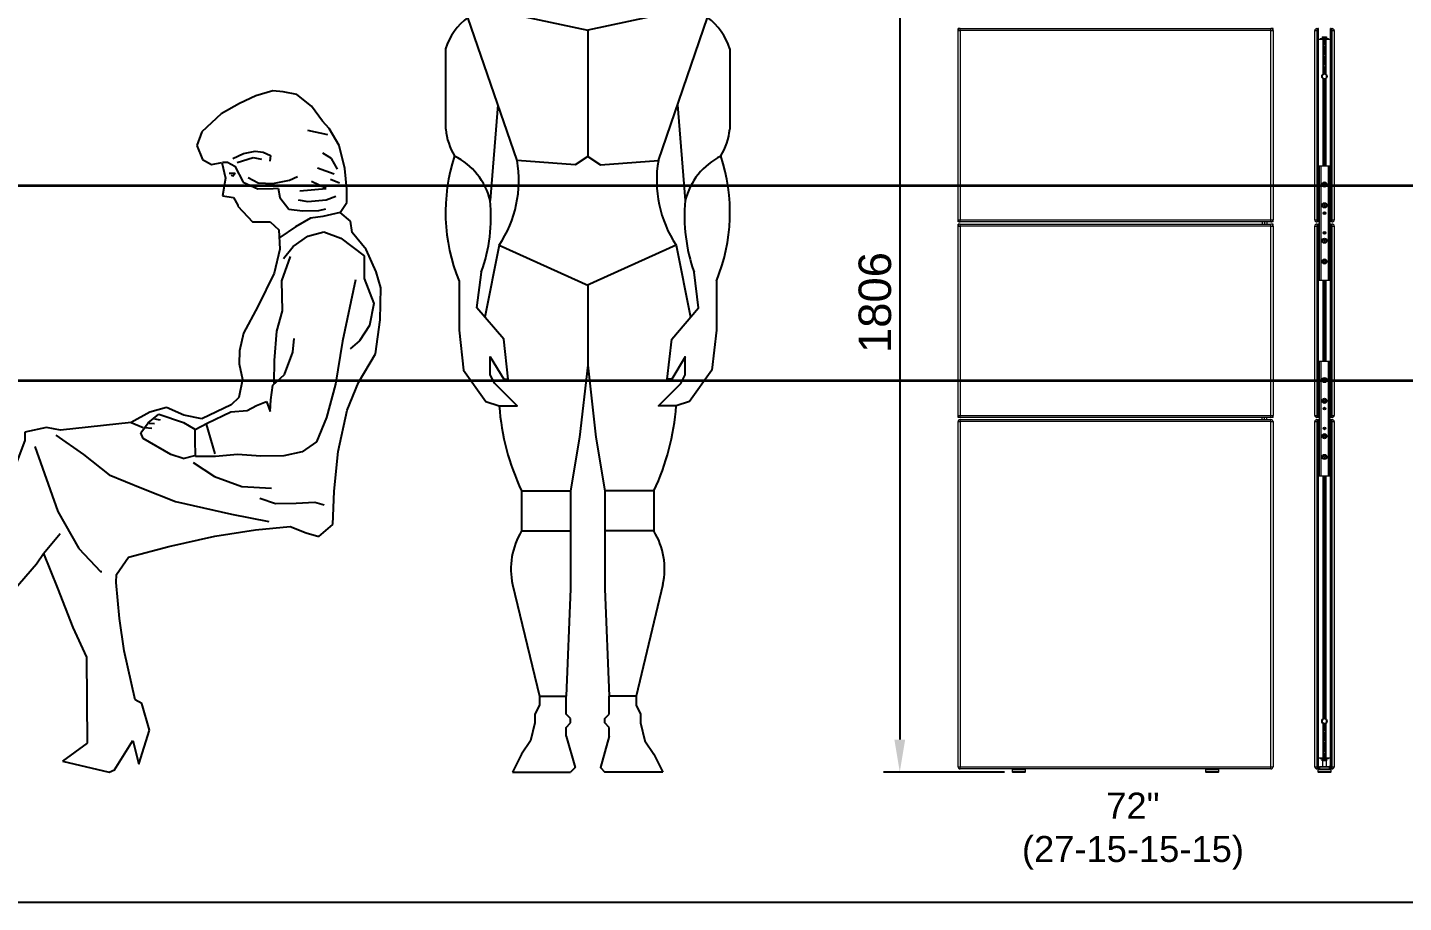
# Model space of a CAD drawing. Header units: inches. Extents: x 9936 to 27102, y -2774 to 11910.
# Drawn here: x 21339 to 23986, y 1620 to 3303 of the extents above; entities that cross this region are included whole.
import ezdxf

# ---------------------------------------------------------------- set-up
doc = ezdxf.new("R2010")
doc.units = ezdxf.units.IN
doc.header["$MEASUREMENT"] = 0
doc.linetypes.add('ACAD_ISO03W100', pattern=[30, 12, -18])
for name, color, linetype in [('COTA', 7, 'Continuous'), ('CUBIERTA', 152, 'Continuous'), ('planta', 8, 'Continuous'), ('RECTO', 20, 'Continuous')]:
    doc.layers.add(name, color=color, linetype=linetype)
doc.styles.get("Standard").update_dxf_attribs({"font": 'arial.ttf'})
doc.dimstyles.new('ISO-25', dxfattribs={"dimtxt": 2.5, "dimasz": 2.5, "dimexe": 1.25, "dimexo": 0.625, "dimtad": 1, "dimtxsty": 'Standard', "dimcen": 2.5, "dimadec": 0, "dimazin": 0, "dimtfac": 1, "dimtmove": 0, "dimatfit": 3, "dimfxl": 1, "dimarcsym": 0})

# ---------------------------------------------------------------- blocks, each defined once
blk = doc.blocks.new('*D14')
at = {"layer": 'COTA', "color": 0, "lineweight": -2, "transparency": 16777216}
for p, q in [((23117.4, 3676.9), (22985.7, 3676.9)), ((23016.9, 3614.4), (23016.9, 1933.4)), ((23218.4, 1870.9), (22985.7, 1870.9))]:
    blk.add_line(p, q, dxfattribs=at)
at = {"layer": 'COTA', "color": 0, "transparency": 16777216}
for points in [[(23006.5, 3614.4), (23027.4, 3614.4), (23016.9, 3676.9)], [(23006.5, 1933.4), (23027.4, 1933.4), (23016.9, 1870.9)]]:
    blk.add_solid(points, dxfattribs=at)
at = {"layer": 'Defpoints', "color": 0, "transparency": 16777216}
for p in [(23133, 3676.9), (23016.9, 1870.9), (23234, 1870.9)]:
    blk.add_point(p, dxfattribs=at)
at = {"layer": 'COTA', "color": 0, "transparency": 16777216, "insert": (22969.4, 2773.9), "char_height": 62.5, "attachment_point": 5, "rotation": 90}
blk.add_mtext('1806', dxfattribs=at)
blk = doc.blocks.new('A$C4D5502E0')
for p, q in [((758.9, 1699.9), (906.3, 1699.9)), ((782, 1578.5), (782, 1624.7)), ((883.1, 1578.5), (883.1, 1624.7)), ((634.6, 1483.1), (782, 1578.5)), ((1030.6, 1483.1), (883.1, 1578.5)), ((599.9, 1465.7), (634.6, 1483.1)), ((634.6, 1483.1), (832.6, 1441.2)), ((1030.6, 1483.1), (832.6, 1441.2)), ((1065.3, 1465.7), (1030.6, 1483.1)), ((695.3, 1188.2), (599.9, 1465.7)), ((969.9, 1188.2), (1065.3, 1465.7)), ((832.6, 1441.2), (832.6, 1196.1)), ((832.6, 1441.2), (832.6, 1196.1)), ((556.5, 1405), (556.5, 1248.9)), ((1108.6, 1405), (1108.6, 1248.9)), ((658.2, 1296.1), (643.2, 1110.1)), ((1007, 1296.1), (1021.9, 1110.1)), ((808, 1179.5), (695.3, 1188.2)), ((832.6, 1196.1), (808, 1179.5)), ((832.6, 1196.1), (857.1, 1179.5)), ((857.1, 1179.5), (969.9, 1188.2)), ((660.6, 1023.4), (632.7, 883.9)), ((660.6, 1023.4), (834, 945.4)), ((1004.6, 1023.4), (831.1, 945.4)), ((1004.6, 1023.4), (1032.5, 883.9)), ((832.6, 946), (832.6, 790.7)), ((832.6, 946), (832.6, 790.7)), ((832.6, 790.7), (816.7, 650.5)), ((832.6, 790.7), (848.4, 650.5)), ((816.7, 650.5), (799.4, 546.4)), ((848.4, 650.5), (865.8, 546.4)), ((703.9, 546.4), (703.9, 468.3)), ((703.9, 546.4), (799.4, 546.4)), ((799.4, 546.4), (799.4, 441.1)), ((961.2, 546.4), (865.8, 546.4)), ((865.8, 546.4), (865.8, 441.1)), ((961.2, 546.4), (961.2, 468.3)), ((703.9, 468.3), (799.4, 468.3)), ((961.2, 468.3), (865.8, 468.3)), ((686.6, 364.3), (738.6, 147.4)), ((978.5, 364.3), (926.5, 147.4)), ((738.6, 147.4), (790.7, 147.4)), ((790.7, 112.7), (790.7, 147.4)), ((874.5, 112.7), (874.5, 147.4)), ((926.5, 147.4), (874.5, 147.4)), ((799.4, 104.1), (790.7, 112.7)), ((865.8, 104.1), (874.5, 112.7)), ((790.7, 86.7), (799.4, 95.4)), ((790.7, 69.4), (790.7, 86.7)), ((799.4, 95.4), (799.4, 104.1)), ((865.8, 95.4), (865.8, 104.1)), ((874.5, 86.7), (865.8, 95.4)), ((874.5, 69.4), (874.5, 86.7)), ((703.9, 34.7), (686.6, 0)), ((961.2, 34.7), (978.5, 0)), ((686.6, 0), (799.4, 0)), ((978.5, 0), (865.8, 0))]:
    blk.add_line(p, q)
at = {"color": 7}
blk.add_line((832.6, 946), (832.6, 790.7), dxfattribs=at)
blk.add_lwpolyline([(849.2, 1590.8), (898.3, 1639.9), (905.5, 1699.9), (905.5, 1742.3, 1), (759.6, 1742.3), (759.6, 1699.9), (766.8, 1639.9), (816, 1590.8, 0.470233)], format="xyb", close=True)
for points in [[(582.5, 954), (582.5, 858.6), (591.2, 780.6), (634.6, 719.9), (660.6, 711.2), (695.3, 711.2), (651.9, 754.6), (643.2, 771.9), (643.2, 806.6), (669.3, 763.2), (677.9, 763.2), (669.3, 841.3), (617.2, 902), (625.9, 971.4)], [(1082.6, 954), (1082.6, 858.6), (1073.9, 780.6), (1030.6, 719.9), (1004.6, 711.2), (969.9, 711.2), (1013.2, 754.6), (1021.9, 771.9), (1021.9, 806.6), (995.9, 763.2), (987.2, 763.2), (995.9, 841.3), (1047.9, 902), (1039.3, 971.4)], [(799.4, 468.3), (799.4, 355.6), (790.7, 147.4)], [(865.8, 468.3), (865.8, 355.6), (874.5, 147.4)], [(738.6, 147.4), (738.6, 130.1), (730, 112.7), (730, 95.4), (721.3, 60.7), (703.9, 34.7)], [(926.5, 147.4), (926.5, 130.1), (935.2, 112.7), (935.2, 95.4), (943.8, 60.7), (961.2, 34.7)], [(790.7, 69.4), (808, 8.7), (799.4, 0)], [(874.5, 69.4), (857.1, 8.7), (865.8, 0)]]:
    blk.add_lwpolyline(points)
for centre, radius, start, end in [((669.3, 1370.3), 118, 126.0274, 162.8973), ((995.9, 1370.3), 118, 17.1027, 53.9726), ((682.3, 1261.9), 126.4, 185.9061, 210.9638), ((982.9, 1261.9), 126.4, 329.0362, 354.0939), ((907.8, 1087.2), 351.5, 161.8205, 202.2703), ((514.6, 1078.3), 132.5, 13.8847, 63.4349), ((471.9, 1149.2), 226.7, 326.3099, 9.9128), ((1193.2, 1149.2), 226.7, 170.0872, 213.6901), ((1150.6, 1078.3), 132.5, 116.5651, 166.1153), ((757.4, 1087.2), 351.5, 337.7297, 18.1795), ((322.3, 1079.8), 322.3, 340.3462, 5.4038), ((1342.8, 1079.8), 322.3, 174.5962, 199.6538), ((1135.4, 748), 476.3, 184.4387, 205.0484), ((529.7, 748), 476.3, 334.9516, 355.5613), ((825.4, 394.6), 142, 148.7363, 192.3391), ((839.8, 394.6), 142, 347.6609, 31.2637)]:
    blk.add_arc(centre, radius, start, end)
blk = doc.blocks.new('02FFMA09')
at = {"color": 0, "linetype": 'ByBlock'}
for p, q in [((-3.226, 28.873), (-4.358, 28.515)), ((-2.526, 28.803), (-3.226, 28.873)), ((-1.594, 28.624), (-2.526, 28.803)), ((-5.46, 28.012), (-6.706, 27.303)), ((-4.358, 28.515), (-5.46, 28.012)), ((-0.598, 27.817), (-1.594, 28.624)), ((-6.706, 27.303), (-8.006, 26.1)), ((0.137, 26.804), (-0.598, 27.817)), ((-8.006, 26.1), (-8.348, 25.166)), ((0.507, 25.887), (-0.852, 26.182)), ((0.578, 26.313), (0.137, 26.804)), ((1.256, 25.183), (0.578, 26.313)), ((-8.348, 25.166), (-7.963, 24.238)), ((1.647, 23.614), (1.256, 25.183)), ((-7.963, 24.238), (-7.355, 23.888)), ((-5.915, 24.287), (-5.189, 24.628)), ((-5.62, 24.03), (-4.54, 24.371)), ((-5.189, 24.628), (-4.412, 24.801)), ((-4.54, 24.371), (-3.988, 24.242)), ((-4.412, 24.801), (-3.859, 24.718)), ((-3.859, 24.718), (-3.384, 24.499)), ((-3.384, 24.499), (-3.429, 24.114)), ((0.744, 24.291), (0.153, 24.646)), ((1.158, 23.581), (0.744, 24.291)), ((-7.355, 23.888), (-6.659, 24.023)), ((-6.659, 24.023), (-6.401, 22.961)), ((-6.622, 24.044), (-6.273, 24.047)), ((-6.273, 24.047), (-5.776, 23.789)), ((-6.172, 23.298), (-5.748, 23.298)), ((-5.748, 23.298), (-5.915, 23.086)), ((-5.776, 23.789), (-5.215, 22.687)), ((0.921, 23.227), (-0.202, 23.641)), ((1.774, 22.218), (1.647, 23.614)), ((-6.401, 22.961), (-6.62, 21.766)), ((-5.915, 23.086), (-6.005, 23.17)), ((-5.215, 22.687), (-4.222, 22.259)), ((-4.887, 23.002), (-4.2, 22.656)), ((-4.2, 22.656), (-3.211, 22.611)), ((-3.211, 22.611), (-2.099, 22.829)), ((-3.203, 22.267), (-2.854, 22.299)), ((-2.854, 22.299), (-2.733, 21.659)), ((-2.099, 22.829), (-1.54, 23.086)), ((0.389, 22.281), (-0.616, 22.754)), ((1.276, 22.636), (0.685, 22.872)), ((-6.62, 21.766), (-5.863, 21.656)), ((-5.863, 21.656), (-5.58, 21.145)), ((-4.222, 22.259), (-3.203, 22.267)), ((-2.733, 21.659), (-2.145, 20.878)), ((-1.502, 21.513), (-0.852, 21.394)), ((-1.384, 22.104), (0.389, 22.281)), ((-0.852, 21.394), (0.389, 21.513)), ((0.389, 21.513), (1.039, 21.749)), ((1.781, 21.316), (1.774, 22.218)), ((-5.58, 21.145), (-5.58, 21.087)), ((-5.58, 21.087), (-4.583, 20.015)), ((-2.145, 20.878), (-1.212, 20.769)), ((-1.212, 20.769), (-0.107, 20.778)), ((-0.107, 20.778), (0.358, 20.898)), ((1.321, 20.643), (0.153, 20.389)), ((1.321, 20.643), (1.781, 21.316)), ((2.024, 20.067), (1.321, 20.643)), ((-4.583, 20.015), (-3.389, 20.024)), ((-3.389, 20.024), (-2.803, 19.476)), ((-1.68, 19.68), (-2.744, 18.971)), ((-0.675, 20.271), (-1.68, 19.68)), ((0.153, 20.389), (-0.675, 20.271)), ((2.146, 19.311), (2.024, 20.067)), ((-2.803, 19.476), (-2.735, 18.167)), ((-1.834, 18.348), (-0.85, 19.055)), ((-0.85, 19.055), (0.225, 19.354)), ((0.225, 19.354), (1.363, 18.926)), ((1.363, 18.926), (2.944, 17.716)), ((3.086, 18.154), (2.146, 19.311)), ((-2.735, 18.167), (-3.129, 16.563)), ((-2.601, 16.043), (-2.032, 17.677)), ((-2.497, 17.557), (-1.834, 18.348)), ((2.944, 17.716), (2.956, 16.203)), ((3.768, 16.646), (3.086, 18.154)), ((-3.129, 16.563), (-4.218, 14.313)), ((-2.556, 14.006), (-2.601, 16.043)), ((2.375, 16.111), (1.476, 11.971)), ((2.956, 16.203), (3.61, 14.52)), ((4.067, 15.572), (3.768, 16.646)), ((4.026, 13.418), (4.067, 15.572)), ((-4.218, 14.313), (-5.193, 12.501)), ((-2.953, 12.635), (-2.556, 14.006)), ((3.61, 14.52), (3.301, 13.034)), ((3.301, 13.034), (2.64, 11.981)), ((3.724, 11.116), (4.026, 13.418)), ((-5.193, 12.501), (-5.475, 11.306)), ((-3.112, 10.655), (-2.953, 12.635)), ((-1.865, 11.218), (-1.785, 12.15)), ((-5.475, 11.306), (-5.497, 10.432)), ((-2.436, 9.729), (-1.865, 11.218)), ((1.476, 11.971), (1.004, 9.057)), ((2.64, 11.981), (2.004, 11.452)), ((-5.497, 10.432), (-5.256, 9.387)), ((-3.129, 9.141), (-3.112, 10.655)), ((2.575, 9.186), (3.724, 11.116)), ((-5.256, 9.387), (-5.508, 8.162)), ((-3.216, 8.995), (-2.436, 9.729)), ((-3.353, 8.005), (-3.216, 8.995)), ((1.004, 9.057), (0.41, 6.812)), ((1.803, 7.317), (2.575, 9.186)), ((-10.392, 7.484), (-11.525, 7.184)), ((-9.224, 6.969), (-10.392, 7.484)), ((-6.028, 7.663), (-8, 6.717)), ((-5.508, 8.162), (-6.028, 7.663)), ((-4.948, 7.294), (-4.311, 7.619)), ((-4.311, 7.619), (-3.643, 7.886)), ((-3.643, 7.886), (-3.405, 7.218)), ((-3.405, 7.218), (-3.353, 8.005)), ((-11.525, 7.184), (-12.771, 6.475)), ((-11.636, 6.455), (-10.913, 7.043)), ((-11.195, 6.727), (-10.824, 6.648)), ((-10.913, 7.043), (-9.249, 6.474)), ((-8, 6.717), (-9.224, 6.969)), ((-7.648, 6.428), (-6.054, 7.198)), ((-6.054, 7.198), (-4.948, 7.294)), ((0.41, 6.812), (-0.275, 5.176)), ((1.185, 4.519), (1.803, 7.317)), ((-18.502, 6.139), (-19.955, 5.837)), ((-19.955, 5.837), (-19.95, 5.255)), ((-17.54, 5.972), (-18.502, 6.139)), ((-17.858, 5.621), (-15.985, 4.326)), ((-12.771, 6.475), (-17.54, 5.972)), ((-12.771, 6.475), (-11.96, 6.148)), ((-12.125, 5.782), (-11.636, 6.455)), ((-11.977, 5.405), (-12.125, 5.782)), ((-11.853, 6.148), (-11.38, 6.093)), ((-11.561, 6.436), (-11.195, 6.408)), ((-9.249, 6.474), (-8.477, 6.025)), ((-8.46, 6.014), (-7.648, 6.428)), ((-8.455, 5.345), (-8.46, 6.014)), ((-7.719, 6.357), (-7.139, 4.354)), ((-19.95, 5.255), (-21.119, 2.161)), ((-19.278, 4.853), (-17.73, 0.47)), ((-10.106, 4.314), (-11.977, 5.405)), ((-8.446, 4.181), (-8.455, 5.345)), ((-0.275, 5.176), (-1.23, 4.5)), ((-15.985, 4.326), (-14.257, 2.942)), ((-9.26, 4.058), (-10.106, 4.314)), ((-9.26, 4.058), (-8.477, 4.252)), ((-8.588, 3.772), (-7.154, 2.823)), ((-7.078, 4.192), (-8.446, 4.181)), ((-5.595, 4.32), (-7.078, 4.192)), ((-4.022, 4.216), (-5.595, 4.32)), ((-2.48, 4.228), (-4.022, 4.216)), ((-1.23, 4.5), (-2.48, 4.228)), ((0.915, 1.839), (1.185, 4.519)), ((-14.257, 2.942), (-12.067, 2.057)), ((-7.154, 2.823), (-5.316, 2.168)), ((-21.119, 2.161), (-21.887, -0.144)), ((-12.067, 2.057), (-9.79, 1.144)), ((-5.316, 2.168), (-3.307, 2.039)), ((-9.79, 1.144), (-6, 0.3)), ((-4.087, 1.363), (-3.037, 1.022)), ((-3.037, 1.022), (-1.64, 1.033)), ((-1.64, 1.033), (-0.389, 1.101)), ((-0.389, 1.101), (0.253, 0.931)), ((0.845, -0.403), (0.915, 1.839)), ((-17.73, 0.47), (-16.313, -2.022)), ((-6, 0.3), (-3.493, -0.204)), ((-21.887, -0.144), (-23.261, -3.007)), ((-7.123, -1.193), (-4.39, -0.764)), ((-4.39, -0.764), (-2.035, -0.542)), ((-2.035, -0.542), (-0.955, -0.97)), ((-0.109, -1.225), (0.845, -0.403)), ((-18.697, -2.36), (-17.58, -1.009)), ((-10.232, -1.887), (-7.123, -1.193)), ((-0.955, -0.97), (-0.109, -1.225)), ((-19.157, -3.063), (-18.697, -2.36)), ((-18.697, -2.36), (-17.747, -4.71)), ((-16.313, -2.022), (-14.846, -3.582)), ((-13.767, -3.777), (-12.962, -2.607)), ((-12.962, -2.607), (-10.232, -1.887)), ((-23.261, -3.007), (-24.295, -4.762)), ((-22.042, -6.374), (-19.157, -3.063)), ((-14.846, -3.582), (-14.759, -3.581)), ((-13.792, -4.33), (-13.767, -3.777)), ((-13.57, -6.744), (-13.792, -4.33)), ((-24.295, -4.762), (-25.621, -6.402)), ((-17.747, -4.71), (-16.708, -7.351)), ((-25.621, -6.402), (-26.95, -7.693)), ((-23.337, -8.189), (-22.042, -6.374)), ((-16.708, -7.351), (-15.79, -9.352)), ((-13.261, -8.924), (-13.57, -6.744)), ((-26.95, -7.693), (-27.9, -9.039)), ((-23.418, -9.004), (-23.337, -8.189)), ((-27.9, -9.039), (-28.36, -9.741)), ((-23.17, -10.952), (-23.418, -9.004)), ((-12.508, -12.236), (-13.261, -8.924)), ((-28.591, -9.976), (-29.898, -10.336)), ((-28.36, -9.741), (-28.591, -9.976)), ((-15.79, -9.352), (-15.744, -15.172)), ((-29.898, -10.336), (-30.68, -10.749)), ((-30.68, -10.749), (-30.647, -11.273)), ((-27.382, -12.033), (-24.77, -10.994)), ((-24.812, -13.148), (-23.17, -10.952)), ((-24.77, -10.994), (-24.812, -13.119)), ((-30.647, -11.273), (-27.382, -12.033)), ((-12.069, -12.495), (-12.508, -12.236)), ((-11.531, -14.295), (-12.069, -12.495)), ((-24.812, -13.119), (-24.812, -13.148)), ((-12.27, -16.571), (-11.531, -14.295)), ((-15.744, -15.172), (-17.423, -16.379)), ((-13.897, -16.962), (-12.661, -14.973)), ((-12.661, -14.973), (-12.27, -16.571)), ((-17.423, -16.379), (-14.274, -17.111)), ((-14.274, -17.111), (-13.897, -16.962))]:
    blk.add_line(p, q, dxfattribs=at)

msp = doc.modelspace()

# ---------------------------------------------------------------- linework, layer by layer
msp.add_lwpolyline([(9936, 4344.958), (27102.135, 4344.958), (27102.135, 1620), (9936, 1620)], close=True)
at = {"layer": 'CUBIERTA', "linetype": 'ACAD_ISO03W100', "const_width": 5}
for points in [[(26987.703, 2998.915), (10284.178, 2998.915)], [(26987.703, 2623.915), (10284.178, 2623.915)]]:
    msp.add_lwpolyline(points, dxfattribs=at)
at = {"layer": 'RECTO', "linetype": 'Continuous', "lineweight": 0}
for p, q in [((23130.179, 3299.743), (23129.007, 3300.915)), ((23129.007, 3296.915), (23129.007, 3300.915)), ((23133.007, 3300.915), (23129.007, 3300.915)), ((23129.007, 2932.915), (23129.007, 3296.915)), ((23129.007, 3296.915), (23133.007, 3296.915)), ((23133.007, 3296.915), (23133.007, 3300.915)), ((23133.007, 3300.915), (23731.007, 3300.915)), ((23133.007, 3296.915), (23133.007, 2932.915)), ((23731.007, 3296.915), (23133.007, 3296.915)), ((23731.007, 3296.915), (23731.007, 3300.915)), ((23735.007, 3300.915), (23731.007, 3300.915)), ((23731.007, 2932.915), (23731.007, 3296.915)), ((23731.007, 3296.915), (23735.007, 3296.915)), ((23733.835, 3299.743), (23735.007, 3300.915)), ((23735.007, 3296.915), (23735.007, 3300.915)), ((23735.007, 3296.915), (23735.007, 2932.915)), ((23815.194, 3296.915), (23819.194, 3296.915)), ((23815.194, 2932.915), (23815.194, 3296.915)), ((23819.194, 3300.915), (23819.194, 3296.915)), ((23819.194, 3300.915), (23821.194, 3300.915)), ((23819.194, 3296.915), (23819.194, 2932.915)), ((23821.194, 3296.915), (23819.194, 3296.915)), ((23821.194, 2928.915), (23821.194, 3300.915)), ((23822.294, 3300.915), (23821.194, 3300.915)), ((23821.194, 2932.915), (23821.194, 3296.915)), ((23822.294, 2928.915), (23822.294, 3300.915)), ((23828.644, 3282.215), (23828.644, 3281.215)), ((23835.898, 3282.215), (23828.644, 3282.215)), ((23829.662, 3285.215), (23829.662, 3282.215)), ((23829.662, 3285.215), (23833.292, 3285.215)), ((23833.292, 3285.215), (23833.292, 3282.215)), ((23833.292, 3285.215), (23837.523, 3285.215)), ((23839.144, 3282.215), (23835.898, 3282.215)), ((23837.523, 3285.215), (23837.523, 3282.215)), ((23837.523, 3285.215), (23838.125, 3285.215)), ((23838.125, 3285.215), (23838.125, 3282.215)), ((23839.144, 3281.215), (23839.144, 3282.215)), ((23845.494, 2928.915), (23845.494, 3300.915)), ((23846.594, 3300.915), (23845.494, 3300.915)), ((23846.594, 3300.915), (23848.594, 3300.915)), ((23846.594, 2928.915), (23846.594, 3300.915)), ((23846.594, 3296.915), (23846.594, 2932.915)), ((23848.594, 3296.915), (23846.594, 3296.915)), ((23848.594, 3296.915), (23848.594, 3300.915)), ((23848.594, 2932.915), (23848.594, 3296.915)), ((23848.594, 3296.915), (23852.594, 3296.915)), ((23852.594, 3296.915), (23852.594, 2932.915)), ((23830.801, 3280.115), (23822.294, 3280.115)), ((23825.894, 3281.115), (23825.894, 3280.115)), ((23830.801, 3281.115), (23825.894, 3281.115)), ((23826.394, 3281.615), (23828.644, 3281.615)), ((23830.801, 3281.215), (23828.644, 3281.215)), ((23830.801, 3281.215), (23830.801, 3213.157)), ((23832.091, 3281.215), (23830.801, 3281.215)), ((23835.696, 3281.215), (23832.091, 3281.215)), ((23832.091, 3271.029), (23832.091, 3281.215)), ((23832.091, 3251.029), (23832.091, 3266.801)), ((23833.045, 3271.56), (23833.045, 3280.115)), ((23834.742, 3280.115), (23833.045, 3280.115)), ((23833.045, 3251.56), (23833.045, 3266.269)), ((23834.742, 3271.56), (23834.742, 3280.115)), ((23834.742, 3251.56), (23834.742, 3266.269)), ((23835.696, 3281.215), (23835.696, 3271.029)), ((23836.986, 3281.215), (23835.696, 3281.215)), ((23835.696, 3266.801), (23835.696, 3251.029)), ((23839.144, 3281.215), (23836.986, 3281.215)), ((23836.986, 3213.157), (23836.986, 3281.215)), ((23840.591, 3281.115), (23836.986, 3281.115)), ((23845.494, 3280.115), (23836.986, 3280.115)), ((23839.144, 3281.615), (23840.172, 3281.615)), ((23840.172, 3281.615), (23841.394, 3281.615)), ((23841.894, 3281.115), (23840.591, 3281.115)), ((23841.894, 3280.115), (23841.894, 3281.115)), ((23832.091, 3231.029), (23832.091, 3246.801)), ((23833.045, 3231.56), (23833.045, 3246.269)), ((23834.742, 3231.56), (23834.742, 3246.269)), ((23835.696, 3246.801), (23835.696, 3231.029)), ((23830.264, 3211.705), (23829.662, 3207.167)), ((23829.662, 3207.167), (23833.292, 3204.376)), ((23834.495, 3213.454), (23830.264, 3211.705)), ((23830.801, 3204.672), (23830.801, 3200.915)), ((23832.091, 3213.846), (23832.091, 3226.801)), ((23832.091, 3200.915), (23832.091, 3203.984)), ((23833.045, 3214.096), (23833.045, 3226.269)), ((23833.045, 3036.915), (23833.045, 3203.734)), ((23833.292, 3204.376), (23837.523, 3206.124)), ((23838.125, 3210.663), (23834.495, 3213.454)), ((23834.742, 3214.096), (23834.742, 3226.269)), ((23834.742, 3036.915), (23834.742, 3203.734)), ((23835.696, 3226.801), (23835.696, 3213.846)), ((23835.696, 3203.984), (23835.696, 3200.915)), ((23836.986, 3200.915), (23836.986, 3204.672)), ((23837.523, 3206.124), (23838.125, 3210.663)), ((23830.744, 3200.915), (23830.744, 3036.915)), ((23831.555, 3200.915), (23830.744, 3200.915)), ((23832.644, 3200.915), (23831.555, 3200.915)), ((23831.555, 3036.915), (23831.555, 3200.915)), ((23832.644, 3036.915), (23832.644, 3200.915)), ((23835.144, 3200.915), (23835.144, 3036.915)), ((23836.233, 3200.915), (23835.144, 3200.915)), ((23837.044, 3200.915), (23836.233, 3200.915)), ((23836.233, 3036.915), (23836.233, 3200.915)), ((23837.044, 3036.915), (23837.044, 3200.915)), ((23823.394, 3036.915), (23823.394, 2816.915)), ((23823.394, 3036.915), (23826.94, 3036.915)), ((23826.94, 3036.915), (23826.94, 2816.915)), ((23826.94, 3036.915), (23840.847, 3036.915)), ((23840.847, 3036.915), (23840.847, 2816.915)), ((23840.847, 3036.915), (23844.394, 3036.915)), ((23844.394, 2816.915), (23844.394, 3036.915)), ((23833.294, 3001.515), (23831.894, 3001.515)), ((23831.894, 3001.515), (23831.894, 3000.315)), ((23833.294, 3000.315), (23831.894, 3000.315)), ((23834.494, 3002.915), (23833.294, 3002.915)), ((23833.294, 3002.915), (23833.294, 3001.515)), ((23833.294, 3000.315), (23833.294, 2998.915)), ((23834.494, 2998.915), (23833.294, 2998.915)), ((23834.494, 3002.915), (23834.494, 3001.515)), ((23835.894, 3001.515), (23834.494, 3001.515)), ((23835.894, 3000.315), (23834.494, 3000.315)), ((23834.494, 3000.315), (23834.494, 2998.915)), ((23835.894, 3001.515), (23835.894, 3000.315)), ((23822.294, 2949.715), (23823.394, 2949.715)), ((23831.915, 2944.615), (23831.697, 2944.615)), ((23833.294, 2961.515), (23831.894, 2961.515)), ((23831.894, 2961.515), (23831.894, 2960.315)), ((23833.294, 2960.315), (23831.894, 2960.315)), ((23831.915, 2944.615), (23831.915, 2947.528)), ((23836.091, 2944.615), (23831.915, 2944.615)), ((23832.01, 2947.615), (23835.765, 2947.615)), ((23834.494, 2962.915), (23833.294, 2962.915)), ((23833.294, 2962.915), (23833.294, 2961.515)), ((23833.294, 2960.315), (23833.294, 2958.915)), ((23834.494, 2958.915), (23833.294, 2958.915)), ((23834.494, 2962.915), (23834.494, 2961.515)), ((23835.894, 2961.515), (23834.494, 2961.515)), ((23835.894, 2960.315), (23834.494, 2960.315)), ((23834.494, 2960.315), (23834.494, 2958.915)), ((23835.894, 2961.515), (23835.894, 2960.315)), ((23844.394, 2949.715), (23845.494, 2949.715)), ((23129.007, 2932.915), (23133.007, 2932.915)), ((23129.007, 2928.915), (23129.007, 2932.915)), ((23129.007, 2928.915), (23130.179, 2930.086)), ((23133.007, 2928.915), (23129.007, 2928.915)), ((23130.179, 2923.743), (23129.007, 2924.915)), ((23129.007, 2920.915), (23129.007, 2924.915)), ((23133.007, 2924.915), (23129.007, 2924.915)), ((23129.007, 2920.915), (23133.007, 2920.915)), ((23129.007, 2556.915), (23129.007, 2920.915)), ((23133.007, 2928.915), (23133.007, 2932.915)), ((23133.007, 2932.915), (23731.007, 2932.915)), ((23731.007, 2928.915), (23133.007, 2928.915)), ((23133.007, 2920.915), (23133.007, 2924.915)), ((23133.007, 2924.915), (23731.007, 2924.915)), ((23133.007, 2920.915), (23133.007, 2556.915)), ((23731.007, 2920.915), (23133.007, 2920.915)), ((23714.207, 2928.915), (23714.207, 2924.915)), ((23718.841, 2928.915), (23718.841, 2924.915)), ((23723.003, 2928.915), (23723.003, 2924.915)), ((23731.007, 2932.915), (23735.007, 2932.915)), ((23731.007, 2928.915), (23731.007, 2932.915)), ((23735.007, 2928.915), (23731.007, 2928.915)), ((23731.007, 2920.915), (23731.007, 2924.915)), ((23735.007, 2924.915), (23731.007, 2924.915)), ((23731.007, 2920.915), (23735.007, 2920.915)), ((23731.007, 2556.915), (23731.007, 2920.915)), ((23735.007, 2928.915), (23733.835, 2930.086)), ((23733.835, 2923.743), (23735.007, 2924.915)), ((23735.007, 2928.915), (23735.007, 2932.915)), ((23735.007, 2920.915), (23735.007, 2924.915)), ((23735.007, 2920.915), (23735.007, 2556.915)), ((23815.194, 2932.915), (23819.194, 2932.915)), ((23815.194, 2556.915), (23815.194, 2920.915)), ((23815.194, 2920.915), (23819.194, 2920.915)), ((23819.194, 2932.915), (23821.194, 2932.915)), ((23819.194, 2932.915), (23819.194, 2928.915)), ((23821.194, 2928.915), (23819.194, 2928.915)), ((23819.194, 2924.915), (23819.194, 2920.915)), ((23819.194, 2924.915), (23821.194, 2924.915)), ((23819.194, 2920.915), (23819.194, 2556.915)), ((23821.194, 2920.915), (23819.194, 2920.915)), ((23822.294, 2928.915), (23821.194, 2928.915)), ((23821.194, 2552.915), (23821.194, 2924.915)), ((23822.294, 2924.915), (23821.194, 2924.915)), ((23821.194, 2556.915), (23821.194, 2920.915)), ((23822.294, 2552.915), (23822.294, 2924.915)), ((23846.594, 2928.915), (23845.494, 2928.915)), ((23846.594, 2924.915), (23845.494, 2924.915)), ((23845.494, 2552.915), (23845.494, 2924.915)), ((23846.594, 2932.915), (23848.594, 2932.915)), ((23848.594, 2928.915), (23846.594, 2928.915)), ((23846.594, 2924.915), (23848.594, 2924.915)), ((23846.594, 2552.915), (23846.594, 2924.915)), ((23848.594, 2920.915), (23846.594, 2920.915)), ((23846.594, 2920.915), (23846.594, 2556.915)), ((23848.594, 2932.915), (23852.594, 2932.915)), ((23848.594, 2928.915), (23848.594, 2932.915)), ((23848.594, 2920.915), (23848.594, 2924.915)), ((23848.594, 2556.915), (23848.594, 2920.915)), ((23848.594, 2920.915), (23852.594, 2920.915)), ((23852.594, 2920.915), (23852.594, 2556.915)), ((23823.394, 2904.115), (23822.294, 2904.115)), ((23831.697, 2909.215), (23833.292, 2909.215)), ((23833.294, 2893.515), (23831.894, 2893.515)), ((23831.894, 2893.515), (23831.894, 2892.315)), ((23833.294, 2892.315), (23831.894, 2892.315)), ((23835.751, 2906.215), (23832.037, 2906.215)), ((23833.292, 2909.215), (23833.292, 2906.215)), ((23833.292, 2909.215), (23836.091, 2909.215)), ((23833.294, 2894.915), (23833.294, 2893.515)), ((23834.494, 2894.915), (23833.294, 2894.915)), ((23833.294, 2892.315), (23833.294, 2890.915)), ((23834.494, 2890.915), (23833.294, 2890.915)), ((23834.494, 2894.915), (23834.494, 2893.515)), ((23835.894, 2893.515), (23834.494, 2893.515)), ((23834.494, 2892.315), (23834.494, 2890.915)), ((23835.894, 2892.315), (23834.494, 2892.315)), ((23835.894, 2893.515), (23835.894, 2892.315)), ((23845.494, 2904.115), (23844.394, 2904.115)), ((23833.294, 2853.515), (23831.894, 2853.515)), ((23831.894, 2853.515), (23831.894, 2852.315)), ((23833.294, 2852.315), (23831.894, 2852.315)), ((23834.494, 2854.915), (23833.294, 2854.915)), ((23833.294, 2854.915), (23833.294, 2853.515)), ((23833.294, 2852.315), (23833.294, 2850.915)), ((23834.494, 2850.915), (23833.294, 2850.915)), ((23834.494, 2854.915), (23834.494, 2853.515)), ((23835.894, 2853.515), (23834.494, 2853.515)), ((23834.494, 2852.315), (23834.494, 2850.915)), ((23835.894, 2852.315), (23834.494, 2852.315)), ((23835.894, 2853.515), (23835.894, 2852.315)), ((23823.394, 2816.915), (23826.94, 2816.915)), ((23826.94, 2816.915), (23840.847, 2816.915)), ((23830.744, 2816.915), (23830.744, 2660.915)), ((23831.555, 2660.915), (23831.555, 2816.915)), ((23832.644, 2660.915), (23832.644, 2816.915)), ((23833.045, 2660.915), (23833.045, 2816.915)), ((23834.742, 2660.915), (23834.742, 2816.915)), ((23835.144, 2816.915), (23835.144, 2660.915)), ((23836.233, 2660.915), (23836.233, 2816.915)), ((23837.044, 2660.915), (23837.044, 2816.915)), ((23840.847, 2816.915), (23844.394, 2816.915)), ((23823.394, 2660.915), (23823.394, 2440.915)), ((23823.394, 2660.915), (23826.94, 2660.915)), ((23826.94, 2660.915), (23826.94, 2440.915)), ((23826.94, 2660.915), (23840.847, 2660.915)), ((23840.847, 2660.915), (23840.847, 2440.915)), ((23840.847, 2660.915), (23844.394, 2660.915)), ((23844.394, 2440.915), (23844.394, 2660.915)), ((23833.294, 2625.515), (23831.894, 2625.515)), ((23831.894, 2625.515), (23831.894, 2624.315)), ((23833.294, 2624.315), (23831.894, 2624.315)), ((23834.494, 2626.915), (23833.294, 2626.915)), ((23833.294, 2626.915), (23833.294, 2625.515)), ((23833.294, 2624.315), (23833.294, 2622.915)), ((23834.494, 2622.915), (23833.294, 2622.915)), ((23834.494, 2626.915), (23834.494, 2625.515)), ((23835.894, 2625.515), (23834.494, 2625.515)), ((23835.894, 2624.315), (23834.494, 2624.315)), ((23834.494, 2624.315), (23834.494, 2622.915)), ((23835.894, 2625.515), (23835.894, 2624.315)), ((23822.294, 2573.715), (23823.394, 2573.715)), ((23831.915, 2568.615), (23831.697, 2568.615)), ((23833.294, 2585.515), (23831.894, 2585.515)), ((23831.894, 2585.515), (23831.894, 2584.315)), ((23833.294, 2584.315), (23831.894, 2584.315)), ((23831.915, 2568.615), (23831.915, 2571.528)), ((23836.091, 2568.615), (23831.915, 2568.615)), ((23832.01, 2571.615), (23835.765, 2571.615)), ((23834.494, 2586.915), (23833.294, 2586.915)), ((23833.294, 2586.915), (23833.294, 2585.515)), ((23833.294, 2584.315), (23833.294, 2582.915)), ((23834.494, 2582.915), (23833.294, 2582.915)), ((23834.494, 2586.915), (23834.494, 2585.515)), ((23835.894, 2585.515), (23834.494, 2585.515)), ((23834.494, 2584.315), (23834.494, 2582.915)), ((23835.894, 2584.315), (23834.494, 2584.315)), ((23835.894, 2585.515), (23835.894, 2584.315)), ((23844.394, 2573.715), (23845.494, 2573.715)), ((23129.007, 2556.915), (23133.007, 2556.915)), ((23129.007, 2552.915), (23129.007, 2556.915)), ((23129.007, 2552.915), (23130.179, 2554.086)), ((23133.007, 2552.915), (23129.007, 2552.915)), ((23129.007, 1880.915), (23129.007, 2544.915)), ((23129.007, 2544.915), (23133.007, 2544.915)), ((23133.007, 2552.915), (23133.007, 2556.915)), ((23133.007, 2556.915), (23731.007, 2556.915)), ((23731.007, 2552.915), (23133.007, 2552.915)), ((23133.007, 2544.915), (23133.007, 2548.915)), ((23133.007, 2548.915), (23731.007, 2548.915)), ((23731.007, 2544.915), (23133.007, 2544.915)), ((23133.007, 2544.915), (23133.007, 1880.915)), ((23713.411, 2552.915), (23713.411, 2548.915)), ((23718.045, 2552.915), (23718.045, 2548.915)), ((23722.207, 2552.915), (23722.207, 2548.915)), ((23731.007, 2556.915), (23735.007, 2556.915)), ((23731.007, 2552.915), (23731.007, 2556.915)), ((23735.007, 2552.915), (23731.007, 2552.915)), ((23731.007, 2544.915), (23731.007, 2548.915)), ((23731.007, 2544.915), (23735.007, 2544.915)), ((23731.007, 1880.915), (23731.007, 2544.915)), ((23735.007, 2552.915), (23733.835, 2554.086)), ((23735.007, 2552.915), (23735.007, 2556.915)), ((23735.007, 2544.915), (23735.007, 1880.915)), ((23815.194, 2556.915), (23819.194, 2556.915)), ((23815.194, 1880.915), (23815.194, 2544.915)), ((23815.194, 2544.915), (23819.194, 2544.915)), ((23819.194, 2556.915), (23821.194, 2556.915)), ((23819.194, 2556.915), (23819.194, 2552.915)), ((23821.194, 2552.915), (23819.194, 2552.915)), ((23819.194, 2548.915), (23819.194, 2544.915)), ((23819.194, 2548.915), (23821.194, 2548.915)), ((23819.194, 2544.915), (23819.194, 1880.915)), ((23821.194, 2544.915), (23819.194, 2544.915)), ((23822.294, 2552.915), (23821.194, 2552.915)), ((23821.194, 2548.915), (23821.194, 2547.743)), ((23821.194, 2548.915), (23822.294, 2548.915)), ((23821.194, 2548.915), (23821.194, 2544.915)), ((23822.294, 2547.743), (23821.194, 2547.743)), ((23821.194, 2547.743), (23821.194, 2544.915)), ((23821.194, 2544.915), (23822.294, 2544.915)), ((23821.194, 1880.915), (23821.194, 2544.915)), ((23822.294, 2548.915), (23822.294, 2547.743)), ((23822.294, 2547.743), (23822.294, 2544.915)), ((23822.294, 1880.915), (23822.294, 2544.915)), ((23846.594, 2552.915), (23845.494, 2552.915)), ((23845.494, 2547.743), (23845.494, 2548.915)), ((23846.594, 2548.915), (23845.494, 2548.915)), ((23846.594, 2547.743), (23845.494, 2547.743)), ((23845.494, 2544.915), (23845.494, 2547.743)), ((23846.594, 2544.915), (23845.494, 2544.915)), ((23845.494, 1880.915), (23845.494, 2544.915)), ((23846.594, 2556.915), (23848.594, 2556.915)), ((23848.594, 2552.915), (23846.594, 2552.915)), ((23846.594, 2548.915), (23846.594, 2547.743)), ((23846.594, 2548.915), (23848.594, 2548.915)), ((23846.594, 2544.915), (23846.594, 2548.915)), ((23846.594, 2547.743), (23846.594, 2544.915)), ((23846.594, 1880.915), (23846.594, 2544.915)), ((23848.594, 2544.915), (23846.594, 2544.915)), ((23848.594, 2556.915), (23852.594, 2556.915)), ((23848.594, 2552.915), (23848.594, 2556.915)), ((23848.594, 2544.915), (23848.594, 2548.915)), ((23848.594, 2544.915), (23852.594, 2544.915)), ((23848.594, 1880.915), (23848.594, 2544.915)), ((23852.594, 2544.915), (23852.594, 1880.915)), ((23822.294, 2528.115), (23823.394, 2528.115)), ((23831.697, 2533.215), (23833.292, 2533.215)), ((23831.894, 2517.515), (23831.894, 2516.315)), ((23833.294, 2517.515), (23831.894, 2517.515)), ((23833.294, 2516.315), (23831.894, 2516.315)), ((23835.751, 2530.215), (23831.989, 2530.215)), ((23833.292, 2533.215), (23833.292, 2530.215)), ((23833.292, 2533.215), (23836.091, 2533.215)), ((23833.294, 2518.915), (23833.294, 2517.515)), ((23834.494, 2518.915), (23833.294, 2518.915)), ((23833.294, 2516.315), (23833.294, 2514.915)), ((23834.494, 2514.915), (23833.294, 2514.915)), ((23834.494, 2518.915), (23834.494, 2517.515)), ((23835.894, 2517.515), (23834.494, 2517.515)), ((23834.494, 2516.315), (23834.494, 2514.915)), ((23835.894, 2516.315), (23834.494, 2516.315)), ((23835.894, 2517.515), (23835.894, 2516.315)), ((23844.394, 2528.115), (23845.494, 2528.115)), ((23833.294, 2477.515), (23831.894, 2477.515)), ((23831.894, 2477.515), (23831.894, 2476.315)), ((23833.294, 2476.315), (23831.894, 2476.315)), ((23834.494, 2478.915), (23833.294, 2478.915)), ((23833.294, 2478.915), (23833.294, 2477.515)), ((23833.294, 2476.315), (23833.294, 2474.915)), ((23834.494, 2474.915), (23833.294, 2474.915)), ((23834.494, 2478.915), (23834.494, 2477.515)), ((23835.894, 2477.515), (23834.494, 2477.515)), ((23835.894, 2476.315), (23834.494, 2476.315)), ((23834.494, 2476.315), (23834.494, 2474.915)), ((23835.894, 2477.515), (23835.894, 2476.315)), ((23823.394, 2440.915), (23826.94, 2440.915)), ((23826.94, 2440.915), (23840.847, 2440.915)), ((23830.744, 2440.915), (23830.744, 1976.915)), ((23831.555, 1976.915), (23831.555, 2440.915)), ((23832.644, 1976.915), (23832.644, 2440.915)), ((23833.045, 1974.096), (23833.045, 2440.915)), ((23834.742, 1974.096), (23834.742, 2440.915)), ((23835.144, 2440.915), (23835.144, 1976.915)), ((23836.233, 1976.915), (23836.233, 2440.915)), ((23837.044, 1976.915), (23837.044, 2440.915)), ((23840.847, 2440.915), (23844.394, 2440.915)), ((23830.264, 1971.705), (23829.662, 1967.167)), ((23829.662, 1967.167), (23833.292, 1964.376)), ((23834.495, 1973.454), (23830.264, 1971.705)), ((23830.744, 1976.915), (23831.555, 1976.915)), ((23830.801, 1976.915), (23830.801, 1973.157)), ((23830.801, 1964.672), (23830.801, 1896.615)), ((23831.555, 1976.915), (23832.644, 1976.915)), ((23832.091, 1973.846), (23832.091, 1976.915)), ((23832.091, 1951.029), (23832.091, 1963.984)), ((23833.045, 1951.56), (23833.045, 1963.734)), ((23833.292, 1964.376), (23837.523, 1966.124)), ((23838.125, 1970.663), (23834.495, 1973.454)), ((23834.742, 1951.56), (23834.742, 1963.734)), ((23835.144, 1976.915), (23836.233, 1976.915)), ((23835.696, 1976.915), (23835.696, 1973.846)), ((23835.696, 1963.984), (23835.696, 1951.029)), ((23836.233, 1976.915), (23837.044, 1976.915)), ((23836.986, 1973.157), (23836.986, 1976.915)), ((23836.986, 1896.615), (23836.986, 1964.672)), ((23837.523, 1966.124), (23838.125, 1970.663)), ((23832.091, 1931.029), (23832.091, 1946.801)), ((23833.045, 1931.56), (23833.045, 1946.269)), ((23834.742, 1931.56), (23834.742, 1946.269)), ((23835.696, 1946.801), (23835.696, 1931.029)), ((23832.091, 1911.029), (23832.091, 1926.801)), ((23832.091, 1896.615), (23832.091, 1906.801)), ((23833.045, 1911.56), (23833.045, 1926.269)), ((23833.045, 1897.715), (23833.045, 1906.269)), ((23834.742, 1911.56), (23834.742, 1926.269)), ((23834.742, 1897.715), (23834.742, 1906.269)), ((23835.696, 1926.801), (23835.696, 1911.029)), ((23835.696, 1906.801), (23835.696, 1896.615)), ((23129.007, 1880.915), (23133.007, 1880.915)), ((23133.007, 1876.915), (23133.007, 1880.915)), ((23133.007, 1880.915), (23731.007, 1880.915)), ((23731.007, 1880.915), (23735.007, 1880.915)), ((23731.007, 1876.915), (23731.007, 1880.915)), ((23815.194, 1880.915), (23819.194, 1880.915)), ((23819.194, 1880.915), (23819.194, 1876.915)), ((23819.194, 1880.915), (23821.194, 1880.915)), ((23822.294, 1880.915), (23821.194, 1880.915)), ((23821.194, 1880.915), (23821.194, 1878.086)), ((23821.194, 1880.915), (23821.194, 1876.915)), ((23830.801, 1897.715), (23822.294, 1897.715)), ((23822.294, 1880.915), (23822.294, 1878.086)), ((23824.094, 1880.915), (23824.094, 1876.915)), ((23824.094, 1880.915), (23843.694, 1880.915)), ((23824.594, 1881.415), (23843.194, 1881.415)), ((23825.894, 1897.715), (23825.894, 1896.715)), ((23825.894, 1896.715), (23830.801, 1896.715)), ((23828.644, 1896.215), (23826.394, 1896.215)), ((23828.644, 1896.615), (23828.644, 1895.615)), ((23828.644, 1896.615), (23830.801, 1896.615)), ((23828.644, 1895.615), (23839.144, 1895.615)), ((23829.329, 1892.615), (23829.329, 1895.615)), ((23831.915, 1892.615), (23829.329, 1892.615)), ((23829.925, 1892.615), (23829.925, 1881.415)), ((23832.091, 1896.615), (23830.801, 1896.615)), ((23831.915, 1892.615), (23831.915, 1895.615)), ((23836.48, 1892.615), (23831.915, 1892.615)), ((23832.091, 1896.615), (23835.696, 1896.615)), ((23834.742, 1897.715), (23833.045, 1897.715)), ((23836.986, 1896.615), (23835.696, 1896.615)), ((23836.48, 1892.615), (23836.48, 1895.615)), ((23838.459, 1892.615), (23836.48, 1892.615)), ((23845.494, 1897.715), (23836.986, 1897.715)), ((23836.986, 1896.715), (23841.894, 1896.715)), ((23836.986, 1896.615), (23839.144, 1896.615)), ((23837.862, 1881.415), (23837.862, 1892.615)), ((23838.459, 1892.615), (23838.459, 1895.615)), ((23839.144, 1895.615), (23839.144, 1896.615)), ((23841.394, 1896.215), (23839.144, 1896.215)), ((23841.894, 1896.715), (23841.894, 1897.715)), ((23843.694, 1876.915), (23843.694, 1880.915)), ((23846.594, 1880.915), (23845.494, 1880.915)), ((23845.494, 1878.086), (23845.494, 1880.915)), ((23846.594, 1880.915), (23846.594, 1878.086)), ((23846.594, 1880.915), (23848.594, 1880.915)), ((23846.594, 1876.915), (23846.594, 1880.915)), ((23848.594, 1880.915), (23852.594, 1880.915)), ((23848.594, 1876.915), (23848.594, 1880.915)), ((23731.007, 1876.915), (23133.007, 1876.915)), ((23233.007, 1875.915), (23233.007, 1871.915)), ((23233.007, 1875.915), (23246.007, 1875.915)), ((23233.007, 1871.915), (23246.007, 1871.915)), ((23234.007, 1870.915), (23246.007, 1870.915)), ((23246.007, 1875.915), (23259.007, 1875.915)), ((23246.007, 1871.915), (23259.007, 1871.915)), ((23246.007, 1870.915), (23258.007, 1870.915)), ((23259.007, 1871.915), (23259.007, 1875.915)), ((23605.007, 1875.915), (23605.007, 1871.915)), ((23605.007, 1875.915), (23618.007, 1875.915)), ((23605.007, 1871.915), (23618.007, 1871.915)), ((23606.007, 1870.915), (23618.007, 1870.915)), ((23618.007, 1875.915), (23631.007, 1875.915)), ((23618.007, 1871.915), (23631.007, 1871.915)), ((23618.007, 1870.915), (23630.007, 1870.915)), ((23631.007, 1871.915), (23631.007, 1875.915)), ((23821.194, 1876.915), (23819.194, 1876.915)), ((23820.894, 1875.915), (23820.894, 1871.915)), ((23820.894, 1875.915), (23846.894, 1875.915)), ((23820.894, 1871.915), (23846.894, 1871.915)), ((23821.194, 1878.086), (23822.294, 1878.086)), ((23821.194, 1878.086), (23821.194, 1876.915)), ((23822.294, 1876.915), (23821.194, 1876.915)), ((23821.894, 1870.915), (23845.894, 1870.915)), ((23822.294, 1878.086), (23822.294, 1876.915)), ((23822.294, 1876.915), (23845.494, 1876.915)), ((23845.494, 1878.086), (23846.594, 1878.086)), ((23845.494, 1876.915), (23845.494, 1878.086)), ((23846.594, 1876.915), (23845.494, 1876.915)), ((23846.594, 1878.086), (23846.594, 1876.915)), ((23848.594, 1876.915), (23846.594, 1876.915)), ((23846.894, 1871.915), (23846.894, 1875.915))]:
    msp.add_line(p, q, dxfattribs=at)
for centre, radius in [((23833.894, 3268.915), 1.984), ((23833.894, 3248.915), 1.984), ((23833.894, 3228.915), 1.984), ((23833.894, 3208.915), 5.25), ((23833.894, 3000.915), 4.889), ((23833.894, 3000.915), 3.965), ((23833.894, 2960.915), 4.889), ((23833.894, 2960.915), 3.965), ((23833.894, 2945.915), 2.553), ((23833.894, 2892.915), 4.889), ((23833.894, 2892.915), 3.965), ((23833.894, 2907.915), 2.553), ((23833.894, 2852.915), 4.889), ((23833.894, 2852.915), 3.965), ((23833.894, 2624.915), 4.889), ((23833.894, 2624.915), 3.965), ((23833.894, 2584.915), 4.889), ((23833.894, 2584.915), 3.965), ((23833.894, 2569.915), 2.553), ((23833.894, 2516.915), 4.889), ((23833.894, 2516.915), 3.965), ((23833.894, 2531.915), 2.553), ((23833.894, 2476.915), 4.889), ((23833.894, 2476.915), 3.965), ((23833.894, 1968.915), 5.25), ((23833.894, 1948.915), 1.984), ((23833.894, 1928.915), 1.984), ((23833.894, 1908.915), 1.984)]:
    msp.add_circle(centre, radius, dxfattribs=at)
for centre, radius, start, end in [((23133.007, 3296.915), 4, 90, 180), ((23731.007, 3296.915), 4, 0, 90), ((23819.194, 3296.915), 4, 90, 180), ((23848.594, 3296.915), 4, 0, 90), ((23826.394, 3281.115), 0.5, 90, 180), ((23833.894, 3268.915), 2.778, 130.460082, 229.539918), ((23833.894, 3281.815), 1.9, 198.40848, 243.474648), ((23833.894, 3268.915), 2.778, 72.215847, 107.784153), ((23833.894, 3268.915), 2.778, 252.215847, 287.784153), ((23833.894, 3281.815), 1.9, 296.525352, 341.59152), ((23833.894, 3268.915), 2.778, 310.460082, 49.539918), ((23841.394, 3281.115), 0.5, 0, 90), ((23833.894, 3248.915), 2.778, 130.460082, 229.539918), ((23833.894, 3228.915), 2.778, 130.460082, 229.539918), ((23833.894, 3248.915), 2.778, 72.215847, 107.784153), ((23833.894, 3248.915), 2.778, 252.215847, 287.784153), ((23833.894, 3228.915), 2.778, 72.215847, 107.784153), ((23833.894, 3248.915), 2.778, 310.460082, 49.539918), ((23833.894, 3228.915), 2.778, 310.460082, 49.539918), ((23833.894, 3228.915), 2.778, 252.215847, 287.784153), ((23133.007, 2932.915), 4, 180, 270), ((23133.007, 2920.915), 4, 90, 180), ((23731.007, 2932.915), 4, 270, 0), ((23731.007, 2920.915), 4, 0, 90), ((23819.194, 2932.915), 4, 180, 270), ((23819.194, 2920.915), 4, 90, 180), ((23848.594, 2932.915), 4, 270, 0), ((23848.594, 2920.915), 4, 0, 90), ((23133.007, 2556.915), 4, 180, 270), ((23133.007, 2544.915), 4, 90, 180), ((23731.007, 2556.915), 4, 270, 0), ((23731.007, 2544.915), 4, 0, 90), ((23819.194, 2556.915), 4, 180, 270), ((23819.194, 2544.915), 4, 90, 180), ((23848.594, 2556.915), 4, 270, 0), ((23848.594, 2544.915), 4, 0, 90), ((23833.894, 1948.915), 2.778, 130.460082, 229.539918), ((23833.894, 1948.915), 2.778, 72.215847, 107.784153), ((23833.894, 1948.915), 2.778, 252.215847, 287.784153), ((23833.894, 1948.915), 2.778, 310.460082, 49.539918), ((23833.894, 1928.915), 2.778, 130.460082, 229.539918), ((23833.894, 1908.915), 2.778, 130.460082, 229.539918), ((23833.894, 1928.915), 2.778, 72.215847, 107.784153), ((23833.894, 1928.915), 2.778, 252.215847, 287.784153), ((23833.894, 1908.915), 2.778, 72.215847, 107.784153), ((23833.894, 1908.915), 2.778, 252.215847, 287.784153), ((23833.894, 1928.915), 2.778, 310.460082, 49.539918), ((23833.894, 1908.915), 2.778, 310.460082, 49.539918), ((23133.007, 1880.915), 4, 180, 270), ((23731.007, 1880.915), 4, 270, 0), ((23819.194, 1880.915), 4, 180, 270), ((23824.594, 1880.915), 0.5, 90, 180), ((23826.394, 1896.715), 0.5, 180, 270), ((23833.894, 1896.015), 1.9, 116.525352, 161.59152), ((23833.894, 1896.015), 1.9, 18.40848, 63.474648), ((23841.394, 1896.715), 0.5, 270, 0), ((23843.194, 1880.915), 0.5, 0, 90), ((23848.594, 1880.915), 4, 270, 0), ((23234.007, 1875.915), 1, 90, 180), ((23234.007, 1871.915), 1, 180, 270), ((23258.007, 1875.915), 1, 0, 90), ((23258.007, 1871.915), 1, 270, 0), ((23606.007, 1875.915), 1, 90, 180), ((23606.007, 1871.915), 1, 180, 270), ((23630.007, 1875.915), 1, 0, 90), ((23630.007, 1871.915), 1, 270, 0), ((23821.894, 1875.915), 1, 90, 180), ((23821.894, 1871.915), 1, 180, 270), ((23845.894, 1875.915), 1, 0, 90), ((23845.894, 1871.915), 1, 270, 0)]:
    msp.add_arc(centre, radius, start, end, dxfattribs=at)
for points, knots in [([(23832.091, 3271.029), (23832.182, 3271.102), (23832.364, 3271.25), (23832.742, 3271.456), (23832.99, 3271.542), (23833.045, 3271.56)], [0, 0, 0, 0, 0.43917034, 0.87674758, 1, 1, 1, 1]), ([(23833.045, 3266.269), (23832.857, 3266.345), (23832.48, 3266.495), (23832.207, 3266.704), (23832.11, 3266.785), (23832.091, 3266.801)], [0, 0, 0, 0, 0.4444826, 0.88782305, 1, 1, 1, 1]), ([(23834.742, 3271.56), (23834.931, 3271.485), (23835.307, 3271.335), (23835.58, 3271.126), (23835.677, 3271.045), (23835.696, 3271.029)], [0, 0, 0, 0, 0.4444826, 0.88782305, 1, 1, 1, 1]), ([(23835.696, 3266.801), (23835.605, 3266.727), (23835.423, 3266.58), (23835.046, 3266.373), (23834.797, 3266.288), (23834.742, 3266.269)], [0, 0, 0, 0, 0.43917034, 0.87674758, 1, 1, 1, 1]), ([(23832.091, 3251.029), (23832.182, 3251.102), (23832.364, 3251.25), (23832.742, 3251.456), (23832.99, 3251.542), (23833.045, 3251.56)], [0, 0, 0, 0, 0.43917034, 0.87674758, 1, 1, 1, 1]), ([(23833.045, 3246.269), (23832.857, 3246.345), (23832.48, 3246.495), (23832.207, 3246.704), (23832.11, 3246.785), (23832.091, 3246.801)], [0, 0, 0, 0, 0.4444826, 0.88782305, 1, 1, 1, 1]), ([(23832.091, 3231.029), (23832.182, 3231.102), (23832.364, 3231.25), (23832.742, 3231.456), (23832.99, 3231.542), (23833.045, 3231.56)], [0, 0, 0, 0, 0.43917034, 0.87674758, 1, 1, 1, 1]), ([(23834.742, 3251.56), (23834.931, 3251.485), (23835.307, 3251.335), (23835.58, 3251.126), (23835.677, 3251.045), (23835.696, 3251.029)], [0, 0, 0, 0, 0.444482604, 0.887823054, 1, 1, 1, 1]), ([(23835.696, 3246.801), (23835.605, 3246.727), (23835.423, 3246.58), (23835.046, 3246.373), (23834.797, 3246.288), (23834.742, 3246.269)], [0, 0, 0, 0, 0.43917034, 0.87674758, 1, 1, 1, 1]), ([(23834.742, 3231.56), (23834.931, 3231.485), (23835.307, 3231.335), (23835.58, 3231.126), (23835.677, 3231.045), (23835.696, 3231.029)], [0, 0, 0, 0, 0.4444826, 0.88782305, 1, 1, 1, 1]), ([(23833.045, 3226.269), (23832.857, 3226.345), (23832.48, 3226.495), (23832.207, 3226.704), (23832.11, 3226.785), (23832.091, 3226.801)], [0, 0, 0, 0, 0.4444826, 0.88782305, 1, 1, 1, 1]), ([(23835.696, 3226.801), (23835.605, 3226.727), (23835.423, 3226.58), (23835.046, 3226.373), (23834.797, 3226.288), (23834.742, 3226.269)], [0, 0, 0, 0, 0.43917034, 0.87674758, 1, 1, 1, 1]), ([(23832.091, 1951.029), (23832.182, 1951.102), (23832.364, 1951.25), (23832.742, 1951.456), (23832.99, 1951.542), (23833.045, 1951.56)], [0, 0, 0, 0, 0.43917034, 0.87674758, 1, 1, 1, 1]), ([(23833.045, 1946.269), (23832.857, 1946.345), (23832.48, 1946.495), (23832.207, 1946.704), (23832.11, 1946.785), (23832.091, 1946.801)], [0, 0, 0, 0, 0.4444826, 0.88782305, 1, 1, 1, 1]), ([(23834.742, 1951.56), (23834.931, 1951.485), (23835.307, 1951.335), (23835.58, 1951.126), (23835.677, 1951.045), (23835.696, 1951.029)], [0, 0, 0, 0, 0.4444826, 0.88782305, 1, 1, 1, 1]), ([(23835.696, 1946.801), (23835.605, 1946.727), (23835.423, 1946.58), (23835.046, 1946.373), (23834.797, 1946.288), (23834.742, 1946.269)], [0, 0, 0, 0, 0.43917034, 0.87674758, 1, 1, 1, 1]), ([(23832.091, 1931.029), (23832.182, 1931.102), (23832.364, 1931.25), (23832.742, 1931.456), (23832.99, 1931.542), (23833.045, 1931.56)], [0, 0, 0, 0, 0.43917034, 0.87674758, 1, 1, 1, 1]), ([(23833.045, 1926.269), (23832.857, 1926.345), (23832.48, 1926.495), (23832.207, 1926.704), (23832.11, 1926.785), (23832.091, 1926.801)], [0, 0, 0, 0, 0.4444826, 0.88782305, 1, 1, 1, 1]), ([(23832.091, 1911.029), (23832.182, 1911.102), (23832.364, 1911.25), (23832.742, 1911.456), (23832.99, 1911.542), (23833.045, 1911.56)], [0, 0, 0, 0, 0.439170343, 0.87674758, 1, 1, 1, 1]), ([(23833.045, 1906.269), (23832.857, 1906.345), (23832.48, 1906.495), (23832.207, 1906.704), (23832.11, 1906.785), (23832.091, 1906.801)], [0, 0, 0, 0, 0.4444826, 0.88782305, 1, 1, 1, 1]), ([(23834.742, 1931.56), (23834.931, 1931.485), (23835.307, 1931.335), (23835.58, 1931.126), (23835.677, 1931.045), (23835.696, 1931.029)], [0, 0, 0, 0, 0.4444826, 0.88782305, 1, 1, 1, 1]), ([(23835.696, 1926.801), (23835.605, 1926.727), (23835.423, 1926.58), (23835.046, 1926.373), (23834.797, 1926.288), (23834.742, 1926.269)], [0, 0, 0, 0, 0.43917034, 0.87674758, 1, 1, 1, 1]), ([(23834.742, 1911.56), (23834.931, 1911.485), (23835.307, 1911.335), (23835.58, 1911.126), (23835.677, 1911.045), (23835.696, 1911.029)], [0, 0, 0, 0, 0.4444826, 0.88782305, 1, 1, 1, 1]), ([(23835.696, 1906.801), (23835.605, 1906.727), (23835.423, 1906.58), (23835.046, 1906.373), (23834.797, 1906.288), (23834.742, 1906.269)], [0, 0, 0, 0, 0.43917034, 0.87674758, 1, 1, 1, 1])]:
    msp.add_open_spline(points, degree=3, knots=knots, dxfattribs=at)

# ---------------------------------------------------------------- block references
at = {"xscale": 0.99, "yscale": 0.99, "zscale": 0.99}
msp.add_blockref('A$C4D5502E0', (21592.411, 1870.915), dxfattribs=at)
at = {"layer": 'planta', "xscale": 28.49999999671127, "yscale": 28.4999999998945, "zscale": 28.50000000000001}
msp.add_blockref('02FFMA09', (21902.57, 2358.568), dxfattribs=at)

# ---------------------------------------------------------------- texts
at = {"insert": (23274.793, 1831.223), "char_height": 50, "attachment_point": 1}
msp.add_mtext_dynamic_manual_height_columns('\\pi139.37612;72"\\P\\pi-22.83398;(27-15-15-15)', width=374.65947, gutter_width=15.875, heights=[0], dxfattribs=at)

# ---------------------------------------------------------------- dimensions: what is measured, and where the dimension line sits
at = {"layer": 'COTA'}
dim = msp.add_linear_dim(base=(23016.949, 1870.915), p1=(23133.007, 3676.915), p2=(23234.007, 1870.915), angle=90, dimstyle='ISO-25', override={"dimscale": 25}, dxfattribs=at)
dim.commit()
dim.dimension.update_dxf_attribs({"geometry": '*D14', "text_midpoint": (22969.413, 2773.915)})

doc.saveas('drawing.dxf')
